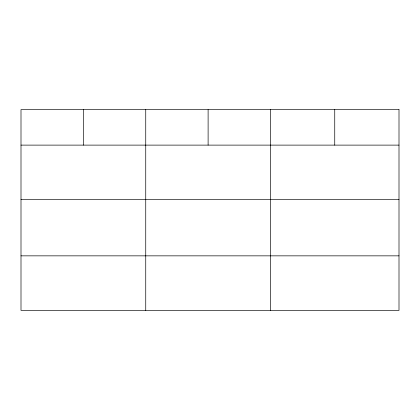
<?xml version="1.0" encoding="UTF-8"?>
<svg xmlns="http://www.w3.org/2000/svg" width="420" height="420" viewBox="0 0 420 420"><rect width="100%" height="100%" fill="white"/><g stroke="black" fill="none" stroke-linecap="round" stroke-linejoin="round"><path stroke-width="0.63" d="M21 145.115L399 145.115M21 199.658L399 199.658M21 255.848L399 255.848M334.74 109.61L334.74 145.115M270.48 109.61L270.48 310.391M208.11 109.61L208.11 145.115M145.74 109.61L145.74 310.391M83.37 109.61L83.37 145.115M399 109.61L21 109.61L21 310.391L399 310.391L399 109.61"/></g></svg>
